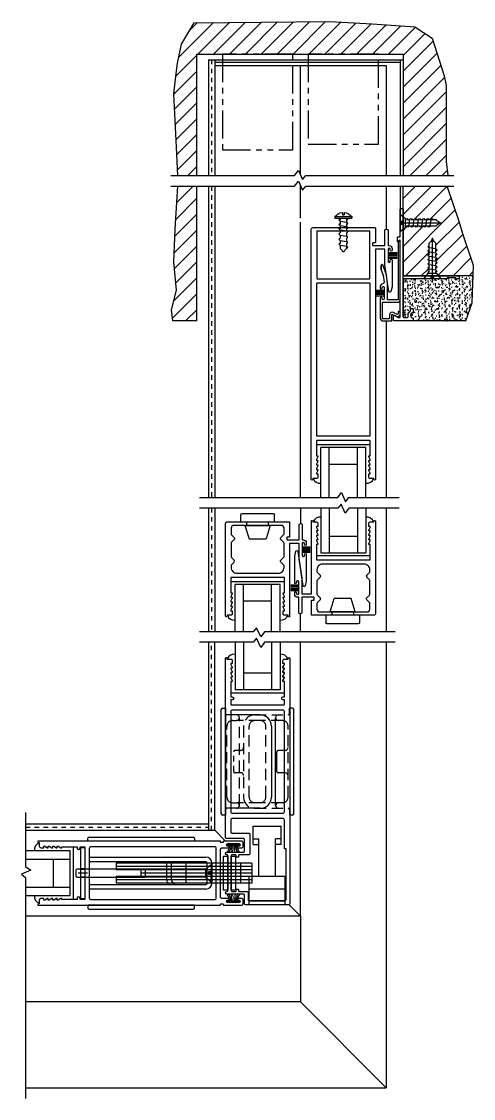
# Model space of a CAD drawing. Extents: x -28 to 139, y -71 to 26.
# Drawn here: x 6.33 to 16.39, y -2.7 to 21.23 of the extents above; entities that cross this region are included whole.
import ezdxf

# ---------------------------------------------------------------- set-up
doc = ezdxf.new("R2010")
doc.units = 0
doc.header["$MEASUREMENT"] = 0
doc.linetypes.add('HIDDEN', pattern=[0.375, 0.25, -0.125])
doc.linetypes.add('PHANTOM2', pattern=[1.25, 0.625, -0.125, 0.125, -0.125, 0.125, -0.125])
doc.layers.get('0').update_dxf_attribs({"linetype": 'CONTINUOUS'})
for name, color, linetype in [('ALUM-RED', 1, 'CONTINUOUS'), ('FLUSH_PULLS', 5, 'CONTINUOUS'), ('FRAME', 1, 'CONTINUOUS'), ('GLASS-VINYL', 7, 'CONTINUOUS'), ('MISC', 7, 'CONTINUOUS'), ('OBJ', 1, 'CONTINUOUS'), ('SASH', 5, 'CONTINUOUS'), ('SEAL', 7, 'CONTINUOUS'), ('SILL-PAN', 7, 'CONTINUOUS'), ('VENT', 5, 'CONTINUOUS')]:
    doc.layers.add(name, color=color, linetype=linetype)
doc.styles.get("Standard").update_dxf_attribs({"font": 'simplex.shx'})

# ---------------------------------------------------------------- blocks, each defined once
blk = doc.blocks.new('A$C72B7364F')
at = {"linetype": 'Continuous'}
for p, q in [((0.0224, 0.0935), (0.0313, 0.0935)), ((0.0224, 0.0935), (0.0224, 0)), ((0.0313, 0.0935), (0.0313, 0)), ((0.0313, 0.0644), (0.0425, 0.0644)), ((0.0485, 0.0654), (0.0539, 0.028)), ((0.0487, 0.0644), (0.0661, 0.0644)), ((0.0721, 0.0654), (0.0775, 0.028)), ((0.0723, 0.0644), (0.0896, 0.0644)), ((0.0956, 0.0654), (0.1011, 0.028)), ((0.0958, 0.0644), (0.1132, 0.0644)), ((0.1253, 0.0654), (0.1307, 0.028)), ((0.1255, 0.0644), (0.1429, 0.0644)), ((0.155, 0.0654), (0.1604, 0.028)), ((0.1552, 0.0644), (0.1725, 0.0644)), ((0.1817, 0.0654), (0.1871, 0.028)), ((0.1819, 0.0644), (0.1992, 0.0644)), ((0, 0.0517), (0.0125, 0.0517)), ((0, 0.0418), (0.0125, 0.0418)), ((0.0125, 0.0517), (0.0125, 0.0418)), ((0.0364, 0.0291), (0.0539, 0.0291)), ((0.06, 0.0291), (0.0774, 0.0291)), ((0.0835, 0.0291), (0.101, 0.0291)), ((0.1132, 0.0291), (0.1306, 0.0291)), ((0.1429, 0.0291), (0.1603, 0.0291)), ((0.1696, 0.0291), (0.187, 0.0291)), ((0.1931, 0.0291), (0.1992, 0.0291)), ((0.2188, 0.0451), (0.2188, 0.0484)), ((0.0224, 0), (0.0313, 0))]:
    blk.add_line(p, q, dxfattribs=at)
for centre, radius, start, end in [((0.0599, 0.0467), 0.0599, 128.71799, 175.22604), ((0.0425, 0.0644), 0.00611, 0, 180), ((0.0661, 0.0644), 0.00611, 0, 180), ((0.0896, 0.0644), 0.00611, 0, 180), ((0.1193, 0.0644), 0.00611, 0, 180), ((0.149, 0.0644), 0.00611, 0, 180), ((0.1757, 0.0644), 0.00611, 0, 180), ((0.2302, 0.0864), 0.038, 215.43621, 249.29492), ((0.0599, 0.0467), 0.0599, 184.77396, 231.28201), ((0.0364, 0.0291), 0.00611, 212.4827, 0), ((0.06, 0.0291), 0.00611, 180, 0), ((0.06, 0.0291), 0.00611, 180, 0), ((0.0835, 0.0291), 0.00611, 180, 0), ((0.1071, 0.0291), 0.00611, 180, 0), ((0.1071, 0.0291), 0.00611, 180, 0), ((0.1367, 0.0291), 0.00611, 180, 0), ((0.1367, 0.0291), 0.00611, 180, 0), ((0.1664, 0.0291), 0.00611, 180, 0), ((0.1664, 0.0291), 0.00611, 180, 0), ((0.1931, 0.0291), 0.00611, 180, 0), ((0.2302, 0.0071), 0.038, 110.70508, 144.56379), ((0.2163, 0.0484), 0.00249, 0, 78.23486), ((0.2163, 0.0451), 0.00249, 281.76514, 0)]:
    blk.add_arc(centre, radius, start, end, dxfattribs=at)
blk = doc.blocks.new('A$C1D443341')
for p, q in [((0, 0.719), (0, 0.031)), ((0.188, 0.75), (0.031, 0.75)), ((0.188, 0.75), (0.188, 0)), ((0.264, 0.615), (0.188, 0.615)), ((0.264, 0.656), (0.562, 0.563)), ((0.264, 0.656), (0.264, 0.094)), ((0.562, 0.563), (0.562, 0.187)), ((0.188, 0), (0.031, 0)), ((0.264, 0.135), (0.188, 0.135)), ((0.264, 0.094), (0.562, 0.187))]:
    blk.add_line(p, q)
for centre, start, end in [((0.031, 0.719), 90, 180), ((0.031, 0.031), 180, 270)]:
    blk.add_arc(centre, 0.031, start, end)
blk = doc.blocks.new('3006 STD POST-INTERLOCKER')
for points in [[(-2.074, -0.666), (-2.074, -0.58, -0.414214), (-2.043, -0.55), (-1.974, -0.55), (-1.974, -0.58), (-1.954, -0.58), (-1.894, -0.55), (-1.874, -0.55), (-1.874, -0.58), (-1.854, -0.58), (-1.794, -0.55), (-1.774, -0.55), (-1.774, -0.58), (-1.754, -0.58), (-1.694, -0.55), (-1.674, -0.55), (-1.674, -0.58), (-1.654, -0.58), (-1.594, -0.55), (-1.574, -0.55), (-1.574, -0.58), (-1.231, -0.58), (-1.231, 0.61), (-1.574, 0.61), (-1.574, 0.581), (-1.594, 0.581), (-1.654, 0.61), (-1.674, 0.61), (-1.674, 0.581), (-1.694, 0.581), (-1.754, 0.61), (-1.774, 0.61), (-1.774, 0.581), (-1.794, 0.581), (-1.854, 0.61), (-1.874, 0.61), (-1.874, 0.581), (-1.894, 0.581), (-1.954, 0.61), (-1.974, 0.61), (-1.974, 0.581), (-2.043, 0.581, -0.414214), (-2.074, 0.611), (-2.074, 0.696), (-2.094, 0.696, -0.999996), (-2.094, 0.728), (-0.031, 0.728, -0.414214), (0, 0.697), (0, -0.697), (-0.338, -0.697), (-0.338, -0.635), (-0.4, -0.635), (-0.4, -0.908), (-0.066, -0.908, -1), (-0.066, -0.979), (-0.4, -0.979), (-0.4, -1.006, -0.414214), (-0.462, -1.068), (-0.504, -1.068, -1), (-0.504, -1.028), (-0.484, -1.028, 0.999996), (-0.484, -0.979), (-0.744, -0.979, 1.000003), (-0.744, -1.028), (-0.724, -1.028, -0.999994), (-0.724, -1.068), (-1.312, -1.068), (-1.422, -1.039, -0.811415), (-1.42, -1), (-0.828, -0.908), (-0.478, -0.908), (-0.478, -0.697), (-2.094, -0.697, -0.999996), (-2.094, -0.666), (-2.074, -0.666)], [(-0.891, 0.535), (-0.96, 0.604), (-1.012, 0.604, 0.414214), (-1.137, 0.479), (-1.137, -0.447, 0.414214), (-1.012, -0.572), (-0.973, -0.572, 0.198912), (-0.951, -0.563), (-0.891, -0.504, -0.414214), (-0.847, -0.504), (-0.787, -0.563, 0.198912), (-0.765, -0.572), (-0.473, -0.572, 0.198912), (-0.451, -0.563), (-0.391, -0.504, -0.414214), (-0.347, -0.504), (-0.287, -0.563, 0.198912), (-0.265, -0.572), (-0.138, -0.572, 0.414214), (-0.076, -0.51), (-0.076, 0.542, 0.414214), (-0.138, 0.604), (-0.265, 0.604, 0.198912), (-0.287, 0.594), (-0.347, 0.535, -0.414214), (-0.391, 0.535), (-0.451, 0.594, 0.198912), (-0.473, 0.604), (-0.765, 0.604, 0.198912), (-0.787, 0.594), (-0.847, 0.535)]]:
    blk.add_lwpolyline(points, format="xyb")
blk.add_arc((-0.869, 0.557), 0.031, 225.0005, 315.0002)
blk = doc.blocks.new('A$C02B45EA9')
for p, q in [((0, 0.909), (0.097, 0.793)), ((0.161, 0.909), (0, 0.909)), ((0.288, 0.793), (0.097, 0.793)), ((0.161, 0.909), (0.161, 0.857)), ((0.224, 0.857), (0.161, 0.857)), ((0.192, 0.929), (0.192, 0)), ((0.224, 0.909), (0.224, 0.857)), ((0.385, 0.909), (0.224, 0.909)), ((0.385, 0.909), (0.288, 0.793))]:
    blk.add_line(p, q)
at = {"linetype": 'Continuous'}
for p, q in [((0.142, 0.793), (0.118, 0.79)), ((0.122, 0.793), (0.122, 0.79)), ((0.122, 0.766), (0.122, 0.696)), ((0.263, 0.793), (0.263, 0.741)), ((0.267, 0.717), (0.118, 0.695)), ((0.267, 0.623), (0.118, 0.601)), ((0.267, 0.528), (0.118, 0.507)), ((0.122, 0.671), (0.122, 0.601)), ((0.122, 0.577), (0.122, 0.507)), ((0.122, 0.483), (0.122, 0.413)), ((0.263, 0.716), (0.263, 0.647)), ((0.263, 0.622), (0.263, 0.553)), ((0.263, 0.528), (0.263, 0.458)), ((0.267, 0.434), (0.118, 0.412)), ((0.267, 0.34), (0.118, 0.318)), ((0.267, 0.246), (0.118, 0.224)), ((0.122, 0.388), (0.122, 0.319)), ((0.122, 0.307), (0.122, 0.237)), ((0.263, 0.433), (0.263, 0.364)), ((0.263, 0.339), (0.263, 0.237)), ((0.263, 0.245), (0.263, 0.112)), ((0.122, 0.213), (0.122, 0.112)), ((0.186, 0.034), (0.199, 0.034))]:
    blk.add_line(p, q, dxfattribs=at)
for centre, radius, start, end in [((0.122, 0.766), 0.0244, 90, 270), ((0.122, 0.766), 0.0244, 90, 270), ((0.263, 0.741), 0.0244, 270, 90), ((0.122, 0.671), 0.0244, 90, 270), ((0.122, 0.671), 0.0244, 90, 270), ((0.122, 0.577), 0.0244, 90, 270), ((0.122, 0.483), 0.0244, 90, 270), ((0.122, 0.483), 0.0244, 90, 270), ((0.263, 0.647), 0.0244, 270, 90), ((0.263, 0.553), 0.0244, 270, 90), ((0.263, 0.458), 0.0244, 270, 90), ((0.122, 0.388), 0.0244, 90, 270), ((0.122, 0.294), 0.0244, 90, 270), ((0.263, 0.364), 0.0244, 270, 90), ((0.263, 0.27), 0.0244, 270, 90), ((0.122, 0.2), 0.0244, 90, 270), ((0.034, -0.012), 0.152, 20.7051, 54.5638), ((0.186, 0.044), 0.00998, 191.7651, 270), ((0.199, 0.044), 0.00998, 270, 348.2349), ((0.351, -0.012), 0.152, 125.4362, 159.2949)]:
    blk.add_arc(centre, radius, start, end, dxfattribs=at)
blk = doc.blocks.new('A$C65D31368')
at = {"layer": 'MISC', "extrusion": (0, 0, -1), "xscale": 0.25, "yscale": 0.25, "zscale": -0.25}
blk.add_blockref('A$C02B45EA9', (-0.0962, 0), dxfattribs=at)
blk = doc.blocks.new('3756 2 pc Post Interlocker')
at = {"color": 7}
for p, q in [((-0.678, 0.418), (-0.678, 0.598)), ((-0.647, 0.418), (-0.647, 0.598)), ((-0.616, 0.418), (-0.616, 0.598)), ((-0.585, 0.418), (-0.585, 0.598)), ((-0.554, 0.418), (-0.554, 0.598))]:
    blk.add_line(p, q, dxfattribs=at)
blk.add_lwpolyline([(-1.133, 0.487), (-1.01, 0.442), (-0.862, 0.425, 0.41874), (-0.827, 0.452, -0.384071), (-0.766, 0.508), (-0.726, 0.508, -0.999994), (-0.726, 0.468), (-0.741, 0.468, 1.000003), (-0.741, 0.418), (-0.491, 0.418, 0.999996), (-0.491, 0.468), (-0.506, 0.468, -1), (-0.506, 0.508), (-0.062, 0.508, -0.414214), (0, 0.446), (0, 0.318), (0, 0.262, -0.414214), (-0.01, 0.252), (-0.138, 0.252, 0.577352), (-0.146, 0.237), (-0.103, 0.161, -0.339456), (-0.112, 0.089), (-0.139, 0.062), (-0.2, 0.062, -0.414214), (-0.21, 0.072), (-0.21, 0.102, -0.414214), (-0.2, 0.112), (-0.164, 0.112, 0.198912), (-0.157, 0.115), (-0.147, 0.124, 0.339456), (-0.146, 0.136), (-0.19, 0.212, -0.577352), (-0.138, 0.302), (-0.06, 0.302, 0.414214), (-0.05, 0.312), (-0.05, 0.448, 0.414214), (-0.06, 0.458), (-0.406, 0.458, 0.414214), (-0.416, 0.448), (-0.416, 0.122, -0.414214), (-0.476, 0.062), (-1.784, 0.062, -0.668179), (-1.791, 0.079), (-1.761, 0.109, -0.198912), (-1.754, 0.112), (-0.476, 0.112, 0.414214), (-0.466, 0.122), (-0.466, 0.338, 0.414214), (-0.476, 0.348), (-0.828, 0.348), (-1.028, 0.372), (-1.247, 0.452, -0.701346), (-1.234, 0.487), (-1.133, 0.487), (-1.234, 0.487)], format="xyb")
blk.add_lwpolyline([(-0.08, -0.01), (-0.08, -0.099, -0.414214), (-0.09, -0.109), (-0.126, -0.109, 0.258619), (-0.225, -0.164), (-0.267, -0.164, 0.414214), (-0.277, -0.174), (-0.277, -0.216, 0.414214), (-0.267, -0.226), (-0.188, -0.226, -1), (-0.064, -0.226), (-0.01, -0.226, 0.414214), (0, -0.216), (0, 0.202, 0.414214), (-0.01, 0.212), (-0.116, 0.212, 0.57735), (-0.129, 0.189), (-0.08, 0.105), (-0.08, 0.072, -0.414214), (-0.09, 0.062), (-1.784, 0.062, -0.668179), (-1.791, 0.079), (-1.763, 0.107, 0.668179), (-1.77, 0.124), (-1.86, 0.124, 0.414214), (-1.87, 0.114), (-1.87, 0.072, -0.414214), (-1.88, 0.062), (-2.167, 0.062), (-2.182, 0.047), (-2.197, 0.062), (-2.485, 0.062, 0.414214), (-2.495, 0.052), (-2.495, 0.01, 0.414214), (-2.485, 0), (-1.01, 0, -0.414214), (-1, -0.01), (-1, -1.237, 0.414214), (-0.987, -1.25), (-0.951, -1.25, 0.414214), (-0.938, -1.237), (-0.938, -1.17), (-0.96, -1.17), (-0.96, -0.982), (-0.938, -0.982), (-0.938, -0.01, -0.414214), (-0.928, 0), (-0.09, 0, -0.414214)], format="xyb", close=True)
at = {"color": 7, "extrusion": (0, 0, -1), "xscale": 4, "yscale": 4, "zscale": -4}
blk.add_blockref('A$C65D31368', (1.99, -0.847), dxfattribs=at)
at = {"color": 7, "extrusion": (0, 0, -1), "xscale": 4, "yscale": 4, "zscale": -4, "rotation": 90}
blk.add_blockref('A$C65D31368', (1.847, -0.846), dxfattribs=at)
blk = doc.blocks.new('A$C38BD2A69')
at = {"layer": 'FLUSH_PULLS'}
for p, q in [((0, 0.03), (0, 2.345)), ((0.03, 2.375), (0.09, 2.375)), ((0.09, 2.375), (0.09, 0)), ((0.865, 2.225), (0.12, 2.225)), ((1.115, 1.975), (1.115, 0.4)), ((0.09, 0), (0.03, 0)), ((0.865, 0.15), (0.12, 0.15))]:
    blk.add_line(p, q, dxfattribs=at)
at = {"layer": 'FLUSH_PULLS', "linetype": 'HIDDEN'}
for p, q in [((0.403, 0.213), (0.403, 2.163)), ((0.125, 0.4), (0.125, 1.975)), ((0.25, 2.1), (0.34, 2.1)), ((0.865, 2.1), (0.34, 2.1)), ((0.99, 0.4), (0.99, 1.975)), ((0.25, 0.275), (0.34, 0.275)), ((0.865, 0.275), (0.34, 0.275))]:
    blk.add_line(p, q, dxfattribs=at)
at = {"layer": 'FLUSH_PULLS'}
for centre, radius, start, end in [((0.03, 2.345), 0.03, 90, 180), ((0.12, 2.255), 0.03, 180, 270), ((0.34, 2.163), 0.0625, 0, 90), ((0.34, 2.163), 0.0625, 270, 0), ((0.865, 1.975), 0.25, 0, 90), ((0.34, 0.213), 0.0625, 0, 90), ((0.865, 0.4), 0.25, 270, 0), ((0.03, 0.03), 0.03, 180, 270), ((0.12, 0.12), 0.03, 90, 180), ((0.34, 0.213), 0.0625, 270, 360)]:
    blk.add_arc(centre, radius, start, end, dxfattribs=at)
at = {"layer": 'FLUSH_PULLS', "linetype": 'HIDDEN'}
for centre, start, end in [((0.25, 1.975), 90, 180), ((0.865, 1.975), 0, 90), ((0.25, 0.4), 180, 270), ((0.865, 0.4), 270, 0)]:
    blk.add_arc(centre, 0.125, start, end, dxfattribs=at)
blk = doc.blocks.new('A$C1E0F2519')
at = {"layer": 'FLUSH_PULLS', "linetype": 'HIDDEN'}
for p, q in [((0.47, 2.225), (1.215, 2.225)), ((0.22, 1.975), (0.22, 0.4)), ((0.345, 0.4), (0.345, 1.975)), ((1.085, 2.1), (0.47, 2.1)), ((0.995, 2.1), (0.995, 2.1)), ((1.21, 0.4), (1.21, 1.975)), ((1.085, 0.275), (0.47, 0.275)), ((0.995, 0.275), (0.995, 0.275)), ((0.47, 0.15), (1.215, 0.15))]:
    blk.add_line(p, q, dxfattribs=at)
at = {"layer": 'FLUSH_PULLS'}
for p, q in [((0.932, 0.213), (0.932, 2.163)), ((1.245, 2.255), (1.245, 2.375)), ((1.305, 2.375), (1.245, 2.375)), ((1.335, 0.03), (1.335, 2.345)), ((1.245, 0.12), (1.245, 0)), ((1.305, 0), (1.245, 0))]:
    blk.add_line(p, q, dxfattribs=at)
at = {"layer": 'FLUSH_PULLS', "linetype": 'HIDDEN', "ltscale": 0.5}
for p, q in [((0.16, 1.438), (0.03, 1.438)), ((0, 0.968), (0, 1.408)), ((0.16, 0.938), (0.03, 0.938))]:
    blk.add_line(p, q, dxfattribs=at)
at = {"layer": 'FLUSH_PULLS', "ltscale": 0.5}
for p, q in [((1.15, 1.438), (0.99, 1.438)), ((0.96, 0.968), (0.96, 1.408)), ((1.15, 0.938), (0.99, 0.938))]:
    blk.add_line(p, q, dxfattribs=at)
at = {"layer": 'FLUSH_PULLS', "linetype": 'HIDDEN'}
for centre, radius, start, end in [((0.47, 1.975), 0.25, 90, 180), ((0.47, 1.975), 0.125, 90, 180), ((1.085, 1.975), 0.125, 0, 90), ((0.47, 0.4), 0.25, 180, 270), ((0.47, 0.4), 0.125, 180, 270), ((1.085, 0.4), 0.125, 270, 0)]:
    blk.add_arc(centre, radius, start, end, dxfattribs=at)
at = {"layer": 'FLUSH_PULLS'}
for centre, radius, start, end in [((0.995, 2.163), 0.0625, 90, 180), ((0.995, 2.163), 0.0625, 180, 270), ((1.215, 2.255), 0.03, 270, 0), ((1.305, 2.345), 0.03, 0, 90), ((0.995, 0.213), 0.0625, 90, 180), ((0.995, 0.213), 0.0625, 180, 270), ((1.215, 0.12), 0.03, 0, 90), ((1.215, 0.12), 0.03, 0, 90), ((1.305, 0.03), 0.03, 270, 0)]:
    blk.add_arc(centre, radius, start, end, dxfattribs=at)
at = {"layer": 'FLUSH_PULLS', "linetype": 'HIDDEN', "ltscale": 0.5}
for centre, radius, start, end in [((0.03, 1.408), 0.03, 90, 180), ((0.16, 1.498), 0.06, 270, 0), ((0.03, 0.968), 0.03, 180, 270), ((0.16, 0.878), 0.06, 0, 90)]:
    blk.add_arc(centre, radius, start, end, dxfattribs=at)
at = {"layer": 'FLUSH_PULLS', "ltscale": 0.5}
for centre, radius, start, end in [((0.99, 1.408), 0.03, 90, 180), ((1.15, 1.498), 0.06, 270, 0), ((0.99, 0.968), 0.03, 180, 270), ((1.15, 0.878), 0.06, 0, 90)]:
    blk.add_arc(centre, radius, start, end, dxfattribs=at)
blk = doc.blocks.new('A$C2C4402B8')
at = {"color": 7, "linetype": 'Continuous'}
for p, q in [((0, 0.8), (0.64, 0.8)), ((0, 0), (0, 0.8)), ((0.094, 0), (0.094, 0.8)), ((0.349, 0), (0.349, 0.8)), ((0.64, 0.8), (0.64, 0)), ((0.64, 0.588), (1.471, 0.588)), ((1.341, 0.713), (1.75, 0.713)), ((1.341, 0.713), (1.341, 0.588)), ((1.471, 0.713), (1.471, 0.588)), ((1.75, 0.713), (1.75, 0.088)), ((0, 0), (0.64, 0)), ((0.64, 0.213), (1.471, 0.213)), ((1.341, 0.088), (1.341, 0.213)), ((1.341, 0.088), (1.75, 0.088)), ((1.471, 0.088), (1.471, 0.213))]:
    blk.add_line(p, q, dxfattribs=at)
blk = doc.blocks.new('3771 CORNER LEAD STILE')
for points in [[(0.932, -0.038), (0.932, 0.69, -0.414214), (0.992, 0.75), (1.48, 0.75, -0.414214), (1.54, 0.69), (1.54, -0.04, 0.414214), (1.6, -0.1), (9.515, -0.1), (9.555, -0.1, 0.999996), (9.555, -0.036), (9.515, -0.036), (9.515, 0.138, 0.414214), (9.453, 0.2), (9.315, 0.2), (9.315, 0.14), (9.275, 0.14), (9.155, 0.2), (9.115, 0.2), (9.115, 0.14), (9.075, 0.14), (8.955, 0.2), (8.915, 0.2), (8.915, 0.14), (8.875, 0.14), (8.755, 0.2), (8.715, 0.2), (8.715, 0.14), (8.675, 0.14), (8.555, 0.2), (8.515, 0.2), (8.515, 0.14), (7.829, 0.14), (7.829, 0.204, 0.999996), (7.705, 0.204), (7.705, 0.14), (7.505, 0.14, -0.414214), (7.485, 0.16), (7.485, 2.5, -0.414214), (7.505, 2.52), (7.705, 2.52), (7.705, 2.456, 1.000005), (7.829, 2.456), (7.829, 2.52), (8.515, 2.52), (8.515, 2.46), (8.555, 2.46), (8.675, 2.52), (8.715, 2.52), (8.715, 2.46), (8.755, 2.46), (8.875, 2.52), (8.915, 2.52), (8.915, 2.46), (8.955, 2.46), (9.075, 2.52), (9.115, 2.52), (9.115, 2.46), (9.155, 2.46), (9.275, 2.52), (9.315, 2.52), (9.315, 2.46), (9.453, 2.46, 0.414214), (9.515, 2.522), (9.515, 2.696), (9.555, 2.696, 1), (9.555, 2.76), (-1.353, 2.76, 0.414214), (-1.413, 2.7), (-1.413, 0.81, 0.414214), (-1.353, 0.75), (-0.992, 0.75, -0.414214), (-0.932, 0.69), (-0.932, -0.038, 1), (-0.808, -0.038), (-0.808, -0.02, -0.414214), (-0.788, 0), (0.788, 0, -0.414214), (0.808, -0.02), (0.808, -0.038, 1)], [(0.788, 0.48), (0.728, 0.48, 0.414214), (0.708, 0.46), (0.708, 0.4, 0.414214), (0.728, 0.38), (0.788, 0.38, -0.414214), (0.808, 0.36), (0.808, 0.18, -0.414214), (0.788, 0.16), (-0.788, 0.16, -0.414214), (-0.808, 0.18), (-0.808, 0.36, -0.414214), (-0.788, 0.38), (-0.728, 0.38, 0.414214), (-0.708, 0.4), (-0.708, 0.46, 0.414214), (-0.728, 0.48), (-0.788, 0.48, -0.414214), (-0.808, 0.5), (-0.808, 0.85, 0.414214), (-0.868, 0.91), (-1.173, 0.91, -0.414214), (-1.233, 0.97), (-1.233, 2.53, -0.381225), (-1.173, 2.6), (1.067, 2.6, -0.414214), (1.087, 2.58), (1.087, 2.54, 0.414214), (1.107, 2.52), (2.367, 2.52, -0.414214), (2.427, 2.46), (2.427, 0.2, -0.414214), (2.367, 0.14), (1.84, 0.14, -0.414214), (1.78, 0.2), (1.78, 0.93, 0.414214), (1.72, 0.99), (0.868, 0.99, 0.414214), (0.808, 0.93), (0.808, 0.5, -0.414214)], [(2.727, 0.14, -0.414214), (2.667, 0.2), (2.667, 2.46, -0.414214), (2.727, 2.52), (7.185, 2.52, -0.414214), (7.245, 2.46), (7.245, 0.2, -0.414214), (7.185, 0.14)]]:
    blk.add_lwpolyline(points, format="xyb", close=True)
blk = doc.blocks.new('3705_3.5in_Pocket_Sightline_Interlocker')
for points in [[(-4.721, -0.713), (-4.403, -0.713, 0.414214), (-4.393, -0.703), (-4.393, -0.661, -0.414214), (-4.383, -0.651), (-4.341, -0.651, -0.414214), (-4.331, -0.661), (-4.331, -0.914, -0.414214), (-4.341, -0.924), (-4.665, -0.924, 1), (-4.665, -0.994), (-4.331, -0.994), (-4.331, -1.022, 0.414214), (-4.269, -1.084), (-4.227, -1.084, 1), (-4.227, -1.044), (-4.247, -1.044, -0.999996), (-4.247, -0.994), (-3.987, -0.994, -1.000003), (-3.987, -1.044), (-4.007, -1.044, 0.999994), (-4.007, -1.084), (-3.419, -1.084), (-3.309, -1.054, 0.811415), (-3.311, -1.015), (-3.903, -0.924), (-4.243, -0.924, -0.414214), (-4.253, -0.914), (-4.253, -0.723, -0.414214), (-4.243, -0.713), (0.865, -0.713, 1), (0.865, -0.681), (0.843, -0.681), (0.843, -0.596, 0.414214), (0.812, -0.565), (0.743, -0.565), (0.743, -0.595), (0.723, -0.595), (0.663, -0.565), (0.643, -0.565), (0.643, -0.595), (0.623, -0.595), (0.563, -0.565), (0.543, -0.565), (0.543, -0.595), (0.523, -0.595), (0.463, -0.565), (0.443, -0.565), (0.443, -0.595), (0.423, -0.595), (0.363, -0.565), (0.343, -0.565), (0.343, -0.595), (0.01, -0.595, -0.414214), (0, -0.585), (0, 0.585, -0.414214), (0.01, 0.595), (0.343, 0.595), (0.343, 0.565), (0.363, 0.565), (0.423, 0.595), (0.443, 0.595), (0.443, 0.565), (0.463, 0.565), (0.523, 0.595), (0.543, 0.595), (0.543, 0.565), (0.563, 0.565), (0.623, 0.595), (0.643, 0.595), (0.643, 0.565), (0.663, 0.565), (0.723, 0.595), (0.743, 0.595), (0.743, 0.565), (0.812, 0.565, 0.414214), (0.843, 0.596), (0.843, 0.681), (0.865, 0.681, 1), (0.865, 0.713), (-4.7, 0.713, 0.414214), (-4.731, 0.682), (-4.731, -0.703, 0.414214)], [(-3.606, -0.588), (-4.645, -0.588, -0.414214), (-4.655, -0.578), (-4.655, 0.578, -0.414214), (-4.645, 0.588), (-3.606, 0.588, -0.414214), (-3.596, 0.578), (-3.596, -0.578, -0.414214)], [(-0.104, 0.588), (-3.492, 0.588, 0.414214), (-3.502, 0.578), (-3.502, -0.578, 0.414214), (-3.492, -0.588), (-0.104, -0.588, 0.414214), (-0.094, -0.578), (-0.094, 0.578, 0.414214)]]:
    blk.add_lwpolyline(points, format="xyb", close=True)
blk = doc.blocks.new('*U136')
for centre, radius, start, end in [((-0.303, 1.135), 1.112, 287.4409, 295.9325), ((-0.19, 1.188), 1.16, 280.9256, 288.7507), ((-0.031, 1.124), 1.102, 273.1709, 281.1969), ((-0.031, -1.124), 1.102, 78.8031, 86.8291), ((-0.19, -1.188), 1.16, 71.2493, 79.0744), ((-0.303, -1.135), 1.112, 64.0675, 72.5591)]:
    blk.add_arc(centre, radius, start, end)
at = {"layer": 'SEAL'}
blk.add_lwpolyline([(0, -0.135), (0, 0.135), (0.03, 0.135), (0.03, -0.135)], close=True, dxfattribs=at)
at = {"layer": 'SEAL', "const_width": 0.015}
blk.add_lwpolyline([(0.03, 0, 0.219791), (0.196, 0.034)], format="xyb", dxfattribs=at)
at = {"flags": 9}
for tag, p in [('MANUFACTURER_PART_#', (0, -0.199)), ('FLEETWOOD_PART_#', (-0.001, -0.249))]:
    blk.add_attdef(tag, p, '', height=0.0312, dxfattribs=at)
blk = doc.blocks.new('Archetype_Latch_for_3707')
for p, q in [((-2.954, 0.713), (-2.954, 0.773)), ((-2.924, 0.803), (-0.609, 0.803)), ((-0.579, 0.773), (-0.579, 0.713)), ((-3.106, -0.568), (-3.106, 0.568)), ((-3.106, 0.568), (-3.016, 0.568)), ((-3.016, 0.568), (-3.016, -0.568)), ((-0.579, 0.713), (-2.954, 0.713)), ((-2.918, 0.25), (-2.918, 0.355)), ((-2.918, 0.355), (-0.328, 0.355)), ((-0.328, 0.25), (-2.918, 0.25)), ((-3.211, 0.075), (-3.193, 0.093)), ((-3.211, -0.075), (-3.211, 0.075)), ((-3.193, 0.093), (-1.68, 0.093)), ((0.7, 0.225), (-2.32, 0.225)), ((-2.32, 0.225), (-2.32, 0.075)), ((0.7, 0.15), (-2.32, 0.15)), ((0.7, 0.075), (-2.32, 0.075)), ((-1.768, -0.075), (-1.768, 0.075)), ((0.7, 0), (-1.768, 0)), ((-1.68, 0.093), (-1.68, -0.093)), ((-0.332, 0.089), (-1.68, 0.089)), ((-1.193, 0.235), (-1.088, 0.235)), ((-1.193, -0.145), (-1.193, 0.235)), ((-1.088, -0.145), (-1.088, 0.235)), ((-0.762, -0.225), (-0.762, 0.225)), ((-0.332, 0.089), (-0.211, 0.193)), ((-0.332, 0.089), (-0.332, -0.089)), ((-0.298, -0.22), (-0.298, 0.22)), ((-0.264, 0.03), (-0.264, -0.03)), ((-0.211, 0.03), (-0.264, 0.03)), ((-0.211, 0.193), (-0.211, 0.03)), ((-0.193, 0.22), (-0.193, -0.22)), ((0.45, -0.225), (0.45, 0.225)), ((0.7, 0.225), (0.7, -0.225)), ((-3.193, -0.093), (-3.211, -0.075)), ((-1.68, -0.093), (-3.193, -0.093)), ((0.7, -0.075), (-2.32, -0.075)), ((-2.32, -0.075), (-2.32, -0.225)), ((0.7, -0.15), (-2.32, -0.15)), ((0.7, -0.225), (-2.32, -0.225)), ((-0.332, -0.089), (-1.68, -0.089)), ((-0.332, -0.089), (-0.211, -0.192)), ((-0.211, -0.03), (-0.264, -0.03)), ((-0.211, -0.192), (-0.211, -0.03)), ((-2.918, -0.355), (-2.918, -0.25)), ((-2.918, -0.25), (-0.328, -0.25)), ((-0.328, -0.355), (-2.918, -0.355)), ((-0.328, -0.355), (-0.983, -0.355)), ((-3.016, -0.568), (-3.106, -0.568)), ((-0.579, -0.713), (-2.954, -0.713)), ((-2.954, -0.713), (-2.954, -0.773)), ((-0.579, -0.773), (-0.579, -0.713)), ((-2.924, -0.803), (-0.609, -0.803))]:
    blk.add_line(p, q)
at = {"ltscale": 0.5}
for p, q in [((-3.016, 0.095), (-3.106, 0.095)), ((-3.106, 0.095), (-3.091, 0.08)), ((-3.031, 0.08), (-3.091, 0.08)), ((-3.016, 0.095), (-3.031, 0.08)), ((-0.193, 0.205), (-0.286, 0.125)), ((-3.091, -0.08), (-3.106, -0.095)), ((-3.016, -0.095), (-3.106, -0.095)), ((-3.091, -0.08), (-3.031, -0.08)), ((-3.031, -0.08), (-3.016, -0.095)), ((-0.286, -0.125), (-0.193, -0.205))]:
    blk.add_line(p, q, dxfattribs=at)
at = {"ltscale": 0.3}
blk.add_line((-2.956, 0), (-3.166, 0), dxfattribs=at)
for centre, radius, start, end in [((-2.924, 0.773), 0.03, 90, 180), ((-0.609, 0.773), 0.03, 0, 90), ((-0.328, 0.22), 0.135, 0, 90), ((-0.328, 0.22), 0.03, 360, 90), ((-0.983, -0.145), 0.21, 180, 210), ((-0.983, -0.145), 0.105, 180, 270), ((-0.328, -0.22), 0.03, 270, 360), ((-0.328, -0.22), 0.135, 270, 0), ((-2.924, -0.773), 0.03, 180, 270), ((-0.609, -0.773), 0.03, 270, 360)]:
    blk.add_arc(centre, radius, start, end)
blk = doc.blocks.new('3707_Lock_Stile_Archetype_Female_Yoke_wLatch')
for points in [[(-4.031, 0.681), (-4.031, 0.596, 0.414214), (-4, 0.565), (-3.931, 0.565), (-3.931, 0.597), (-3.911, 0.597), (-3.851, 0.565), (-3.831, 0.565), (-3.831, 0.597), (-3.811, 0.597), (-3.751, 0.565), (-3.731, 0.565), (-3.731, 0.597), (-3.711, 0.597), (-3.651, 0.565), (-3.631, 0.565), (-3.631, 0.597), (-3.611, 0.597), (-3.551, 0.565), (-3.531, 0.565), (-3.531, 0.588), (-3.198, 0.588, -0.414214), (-3.188, 0.578), (-3.188, 0.556, 1), (-3.126, 0.556), (-3.126, 0.578, -0.414214), (-3.116, 0.588), (-3.026, 0.588, -0.414214), (-3.016, 0.578), (-3.016, -0.578, -0.414214), (-3.026, -0.588), (-3.116, -0.588, -0.414214), (-3.126, -0.578), (-3.126, -0.556, 1), (-3.188, -0.556), (-3.188, -0.578, -0.414214), (-3.198, -0.588), (-3.531, -0.588), (-3.531, -0.565), (-3.551, -0.565), (-3.611, -0.597), (-3.631, -0.597), (-3.631, -0.565), (-3.651, -0.565), (-3.711, -0.597), (-3.731, -0.597), (-3.731, -0.565), (-3.751, -0.565), (-3.811, -0.597), (-3.831, -0.597), (-3.831, -0.565), (-3.851, -0.565), (-3.911, -0.597), (-3.931, -0.597), (-3.931, -0.565), (-4, -0.565, 0.414214), (-4.031, -0.596), (-4.031, -0.681), (-4.051, -0.681, 1), (-4.051, -0.713), (-0.01, -0.713, 0.414214), (0, -0.703), (0, -0.692, -0.414214), (0.01, -0.682), (0.053, -0.682, -0.414214), (0.062, -0.692), (0.062, -0.703, 0.414214), (0.073, -0.713), (0.469, -0.713, 0.414214), (0.5, -0.682), (0.5, -0.592, 0.414214), (0.469, -0.561), (0.395, -0.561, 1.000009), (0.395, -0.601), (0.415, -0.601, -1), (0.415, -0.651), (0.155, -0.651, -1), (0.155, -0.601), (0.175, -0.601, 1.000009), (0.175, -0.561), (0.031, -0.561, -0.414214), (0, -0.53), (0, 0.53, -0.414214), (0.031, 0.561), (0.175, 0.561, 1.000009), (0.175, 0.601), (0.155, 0.601, -1), (0.155, 0.651), (0.415, 0.651, -1), (0.415, 0.601), (0.395, 0.601, 1.000009), (0.395, 0.561), (0.469, 0.561, 0.414214), (0.5, 0.592), (0.5, 0.682, 0.414214), (0.469, 0.713), (0.073, 0.713, 0.414214), (0.062, 0.703), (0.062, 0.692, -0.414214), (0.053, 0.682), (0.01, 0.682, -0.414214), (0, 0.692), (0, 0.703, 0.414214), (-0.01, 0.713), (-4.051, 0.713, 1), (-4.051, 0.681)], [(-2.922, 0.542), (-2.922, -0.542, 0.414214), (-2.876, -0.588), (-0.14, -0.588, 0.414214), (-0.094, -0.542), (-0.094, 0.542, 0.414214), (-0.14, 0.588), (-2.876, 0.588, 0.414214)]]:
    blk.add_lwpolyline(points, format="xyb", close=True)
blk.add_blockref('Archetype_Latch_for_3707', (0, 0))
at = {"layer": 'SEAL', "xscale": -1, "rotation": 90}
blk.add_blockref('*U136', (0.285, 0.651), dxfattribs=at)
at = {"layer": 'SEAL', "rotation": 90.00000000000001}
blk.add_blockref('*U136', (0.285, -0.651), dxfattribs=at)

msp = doc.modelspace()

# ---------------------------------------------------------------- hatches: boundary and pattern name
at = {"layer": 'MISC'}
h = msp.add_hatch(dxfattribs=at)
h.set_pattern_fill('ANSI31', color=256, scale=2, style=0)
h.paths.add_polyline_path([(10.17117, 21.20496), (9.89456, 20.72907), (9.80009, 20.30367), (9.76892, 20.07581), (9.71883, 19.62343), (9.78128, 18.43572), (9.80958, 17.80867), (10.23207, 17.80867), (10.23207, 20.50484), (14.82107, 20.50484), (14.82107, 17.80867), (15.81289, 17.80867), (15.78171, 18.12369), (15.78171, 19.81062), (15.73496, 20.02288), (15.46999, 20.86131), (15.08129, 21.11159), (14.13053, 21.1821), (13.17977, 21.23055)])
h = msp.add_hatch(dxfattribs=at)
h.set_pattern_fill('ANSI31', color=256, scale=2, style=0)
h.paths.add_polyline_path([(9.67207, 14.82501), (9.69722, 14.57783), (10.23207, 14.57783), (10.23207, 17.57166), (9.80797, 17.57166), (9.75001, 16.61893), (9.71883, 15.88577), (9.78118, 15.26179)])
h = msp.add_hatch(dxfattribs=at)
h.set_pattern_fill('ANSI31', color=256, scale=2, style=0)
edge = h.paths.add_edge_path()
edge.add_line((16.37762, 15.56741), (16.3866, 15.80777))
edge.add_line((16.3866, 15.80777), (16.15811, 16.4943))
edge.add_line((16.15811, 16.4943), (16.06914, 16.79069))
edge.add_line((16.06914, 16.79069), (15.80147, 17.57166))
edge.add_line((15.80147, 17.57166), (14.82107, 17.57166))
edge.add_line((14.82107, 17.57166), (14.82107, 16.90052))
edge.add_line((14.82107, 16.90052), (14.88453, 16.84727))
edge.add_arc((14.90252, 16.83073), 0.02444, 0, 137.422729, ccw=False)
edge.add_line((14.92697, 16.83073), (14.97212, 16.83073))
edge.add_line((14.97212, 16.83073), (14.97252, 16.8335))
edge.add_arc((14.9968, 16.83073), 0.02444, 0, 173.491853, ccw=False)
edge.add_line((15.02125, 16.83073), (15.0664, 16.83073))
edge.add_line((15.0664, 16.83073), (15.0668, 16.8335))
edge.add_arc((15.09108, 16.83073), 0.02444, 0, 173.491853, ccw=False)
edge.add_line((15.11553, 16.83073), (15.16067, 16.83073))
edge.add_line((15.16067, 16.83073), (15.16108, 16.8335))
edge.add_arc((15.18536, 16.83073), 0.02444, 0, 173.491853, ccw=False)
edge.add_line((15.2098, 16.83073), (15.25495, 16.83073))
edge.add_line((15.25495, 16.83073), (15.25536, 16.8335))
edge.add_arc((15.27964, 16.83073), 0.02444, 0, 173.491853, ccw=False)
edge.add_line((15.30408, 16.83073), (15.34923, 16.83073))
edge.add_line((15.34923, 16.83073), (15.34963, 16.8335))
edge.add_arc((15.37392, 16.83073), 0.02444, 0, 173.491853, ccw=False)
edge.add_line((15.39836, 16.83073), (15.44351, 16.83073))
edge.add_line((15.44351, 16.83073), (15.44391, 16.8335))
edge.add_arc((15.4682, 16.83073), 0.02444, 0, 173.491853, ccw=False)
edge.add_line((15.49264, 16.83073), (15.55604, 16.83073))
edge.add_arc((15.67987, 16.91885), 0.15198, 215.436208, 249.294922)
edge.add_arc((15.6241, 16.76692), 0.00998, 0, 78.234857, ccw=False)
edge.add_line((15.63408, 16.76692), (15.63408, 16.74634))
edge.add_arc((15.67987, 16.60143), 0.15198, 107.535643, 109.607357)
edge.add_arc((15.6241, 16.75336), 0.00998, 281.765143, 298.547291, ccw=False)
edge.add_arc((15.67987, 16.60143), 0.15198, 110.705078, 144.563792)
edge.add_line((15.55604, 16.68954), (15.42305, 16.68954))
edge.add_line((15.42305, 16.68954), (15.42265, 16.68677))
edge.add_arc((15.39836, 16.68954), 0.02444, 180, 353.491853, ccw=False)
edge.add_line((15.37392, 16.68954), (15.32877, 16.68954))
edge.add_line((15.32877, 16.68954), (15.32837, 16.68677))
edge.add_arc((15.30408, 16.68954), 0.02444, 180, 353.491853, ccw=False)
edge.add_line((15.27964, 16.68954), (15.23449, 16.68954))
edge.add_line((15.23449, 16.68954), (15.23409, 16.68677))
edge.add_arc((15.2098, 16.68954), 0.02444, 180, 353.491853, ccw=False)
edge.add_line((15.18536, 16.68954), (15.14021, 16.68954))
edge.add_line((15.14021, 16.68954), (15.13981, 16.68677))
edge.add_arc((15.11553, 16.68954), 0.02444, 180, 353.491853, ccw=False)
edge.add_line((15.09108, 16.68954), (15.04593, 16.68954))
edge.add_line((15.04593, 16.68954), (15.04553, 16.68677))
edge.add_arc((15.02125, 16.68954), 0.02444, 180, 353.491853, ccw=False)
edge.add_line((14.9968, 16.68954), (14.95165, 16.68954))
edge.add_line((14.95165, 16.68954), (14.95125, 16.68677))
edge.add_arc((14.92697, 16.68954), 0.02444, 180, 353.491853, ccw=False)
edge.add_line((14.90252, 16.68954), (14.87498, 16.68954))
edge.add_line((14.87498, 16.68954), (14.87498, 16.665))
edge.add_line((14.87498, 16.665), (14.82107, 16.61976))
edge.add_line((14.82107, 16.61976), (14.82107, 15.58773))
edge.add_arc((14.83107, 15.58773), 0.01, 180, 264.938782)
edge.add_line((14.83019, 15.57777), (14.83601, 15.57773))
edge.add_line((14.83601, 15.57773), (15.33402, 15.57773))
edge.add_line((15.33402, 15.57773), (15.38712, 15.64101))
edge.add_arc((15.40365, 15.65901), 0.02444, 90, 227.422729, ccw=False)
edge.add_line((15.40365, 15.68345), (15.40365, 15.7286))
edge.add_line((15.40365, 15.7286), (15.40088, 15.729))
edge.add_arc((15.40365, 15.75329), 0.02444, 90, 263.491853, ccw=False)
edge.add_line((15.40365, 15.77773), (15.40365, 15.82288))
edge.add_line((15.40365, 15.82288), (15.40088, 15.82328))
edge.add_arc((15.40365, 15.84757), 0.02444, 90, 263.491853, ccw=False)
edge.add_line((15.40365, 15.87201), (15.40365, 15.91716))
edge.add_line((15.40365, 15.91716), (15.40088, 15.91756))
edge.add_arc((15.40365, 15.94185), 0.02444, 90, 263.491853, ccw=False)
edge.add_line((15.40365, 15.96629), (15.40365, 16.01144))
edge.add_line((15.40365, 16.01144), (15.40088, 16.01184))
edge.add_arc((15.40365, 16.03613), 0.02444, 90, 263.491853, ccw=False)
edge.add_line((15.40365, 16.06057), (15.40365, 16.10572))
edge.add_line((15.40365, 16.10572), (15.40088, 16.10612))
edge.add_arc((15.40365, 16.13041), 0.02444, 90, 263.491853, ccw=False)
edge.add_line((15.40365, 16.15485), (15.40365, 16.2))
edge.add_line((15.40365, 16.2), (15.40088, 16.2004))
edge.add_arc((15.40365, 16.22468), 0.02444, 90, 263.491853, ccw=False)
edge.add_line((15.40365, 16.24913), (15.40365, 16.31253))
edge.add_arc((15.31554, 16.43636), 0.15198, 305.436208, 339.294922)
edge.add_arc((15.46747, 16.38059), 0.00998, 90, 168.234857, ccw=False)
edge.add_line((15.46747, 16.39056), (15.48804, 16.39056))
edge.add_arc((15.63296, 16.43636), 0.15198, 197.535643, 199.607357)
edge.add_arc((15.48103, 16.38059), 0.00998, 11.765143, 28.547291, ccw=False)
edge.add_arc((15.63296, 16.43636), 0.15198, 200.705078, 234.563792)
edge.add_line((15.54485, 16.31253), (15.54485, 16.17953))
edge.add_line((15.54485, 16.17953), (15.54762, 16.17913))
edge.add_arc((15.54485, 16.15485), 0.02444, -90, 83.491853, ccw=False)
edge.add_line((15.54485, 16.13041), (15.54485, 16.08526))
edge.add_line((15.54485, 16.08526), (15.54762, 16.08485))
edge.add_arc((15.54485, 16.06057), 0.02444, -90, 83.491853, ccw=False)
edge.add_line((15.54485, 16.03613), (15.54485, 15.99098))
edge.add_line((15.54485, 15.99098), (15.54762, 15.99057))
edge.add_arc((15.54485, 15.96629), 0.02444, -90, 83.491853, ccw=False)
edge.add_line((15.54485, 15.94185), (15.54485, 15.8967))
edge.add_line((15.54485, 15.8967), (15.54762, 15.8963))
edge.add_arc((15.54485, 15.87201), 0.02444, -90, 83.491853, ccw=False)
edge.add_line((15.54485, 15.84757), (15.54485, 15.80242))
edge.add_line((15.54485, 15.80242), (15.54762, 15.80202))
edge.add_arc((15.54485, 15.77773), 0.02444, -90, 83.491853, ccw=False)
edge.add_line((15.54485, 15.75329), (15.54485, 15.70814))
edge.add_line((15.54485, 15.70814), (15.54762, 15.70774))
edge.add_arc((15.54485, 15.68345), 0.02444, -90, 83.491853, ccw=False)
edge.add_line((15.54485, 15.65901), (15.54485, 15.63146))
edge.add_line((15.54485, 15.63146), (15.56939, 15.63146))
edge.add_line((15.56939, 15.63146), (15.61448, 15.57773))
edge.add_line((15.61448, 15.57773), (16.07095, 15.57773))
edge.add_line((16.07095, 15.57773), (16.07095, 15.56946))
edge.add_line((16.07095, 15.56946), (16.37762, 15.56741))
h = msp.add_hatch(dxfattribs=at)
h.set_pattern_fill('AR-SAND', color=256, scale=0.06, angle=90, style=0)
h.set_pattern_definition([(127.5, (0, 3.625), (-0.11560943, -0.0037796), [0, -0.0912, 0, -0.102, 0, -0.0975]), (97.5, (0, 3.625), (-0.1693288, 0.1061866), [0, -0.0492, 0, -0.0822, 0, -0.0315]), (57.5, (-5e-18, 3.5512), (-0.00033954, 0.1868485), [0, -0.03, 0, -0.108, 0, -0.141]), (47.5, (-5e-18, 3.5512), (-0.0526605, 0.1803676), [0, -0.015, 0, -0.0708, 0, -0.081])])
edge = h.paths.add_edge_path()
edge.add_line((15.04659, 14.57783), (16.21308, 14.57783))
edge.add_line((16.21308, 14.57783), (16.35571, 14.981))
edge.add_line((16.35571, 14.981), (16.37762, 15.56741))
edge.add_line((16.37762, 15.56741), (16.07095, 15.56946))
edge.add_line((16.07095, 15.56946), (16.07095, 15.51573))
edge.add_line((16.07095, 15.51573), (15.99096, 15.51573))
edge.add_line((15.99096, 15.51573), (15.99096, 15.53773))
edge.add_line((15.99096, 15.53773), (15.80297, 15.53773))
edge.add_line((15.80297, 15.53773), (15.80297, 15.51573))
edge.add_line((15.80297, 15.51573), (15.66664, 15.51573))
edge.add_line((15.66664, 15.51573), (15.66664, 15.51556))
edge.add_line((15.66664, 15.51556), (15.50554, 15.51556))
edge.add_line((15.50554, 15.51556), (15.50554, 15.51573))
edge.add_line((15.50554, 15.51573), (15.44296, 15.51573))
edge.add_line((15.44296, 15.51573), (15.44296, 15.51556))
edge.add_line((15.44296, 15.51556), (15.28186, 15.51556))
edge.add_line((15.28186, 15.51556), (15.28186, 15.51573))
edge.add_line((15.28186, 15.51573), (14.83107, 15.51573))
edge.add_arc((14.83107, 15.50573), 0.01, 90, 180)
edge.add_line((14.82107, 15.50573), (14.82107, 14.66782))
edge.add_arc((14.83107, 14.66782), 0.01, 180, 270)
edge.add_line((14.83107, 14.65782), (14.91959, 14.65782))
edge.add_arc((14.91959, 14.66782), 0.01, 270, 360)
edge.add_line((14.92959, 14.66782), (14.92959, 14.70383))
edge.add_arc((15.04659, 14.70383), 0.117, 121.99968, 180, ccw=False)
edge.add_line((14.98459, 14.80305), (14.98459, 14.85473))
edge.add_line((14.98459, 14.85473), (15.04659, 14.85473))
edge.add_line((15.04659, 14.85473), (15.04659, 14.76583))
edge.add_arc((15.04659, 14.70383), 0.062, 90, 270)
edge.add_line((15.04659, 14.64183), (15.04659, 14.57783))

# ---------------------------------------------------------------- linework, layer by layer
for p, q in [((12.53807, 17.82096), (12.53807, 20.25484)), ((12.53807, 16.86165), (12.53807, 17.58395)), ((12.53807, 10.65202), (12.53807, 16.77165)), ((12.53807, 10.41929), (12.53807, 10.0803)), ((12.53807, 7.6718), (12.53807, 8.06902)), ((12.53807, 1.35469), (12.53807, 7.43907)), ((12.53807, 1.35469), (6.4216, 1.35469)), ((12.53807, 1.35469), (12.53807, -0.55331)), ((12.53807, -0.55331), (6.4216, -0.55331))]:
    msp.add_line(p, q)
at = {"color": 7}
msp.add_lwpolyline([(6.4216, 3.65378), (6.4216, 2.4588), (6.53583, 2.37453), (6.33195, 2.28307), (6.4216, 2.2088), (6.4216, -2.69731)], dxfattribs=at)
for points in [[(10.82493, 1.93369), (10.82493, 2.68369), (10.91893, 2.68369), (10.91893, 1.93369)], [(10.99893, 1.93369), (10.99893, 2.68369), (11.09293, 2.68369), (11.09293, 1.93369)]]:
    msp.add_lwpolyline(points, close=True)
at = {"layer": 'ALUM-RED'}
msp.add_lwpolyline([(14.08526, 16.74165, 1)], format="xyb", close=True, dxfattribs=at)
at = {"layer": 'GLASS-VINYL'}
for p, q in [((12.89707, 11.83016), (14.08707, 11.83016)), ((12.99207, 10.65202), (12.99207, 11.76516)), ((13.99207, 11.76516), (12.99207, 11.76516)), ((13.17957, 10.65202), (13.17957, 11.76516)), ((13.80457, 10.65202), (13.80457, 11.76516)), ((13.99207, 10.65202), (13.99207, 11.76516)), ((13.80457, 11.39016), (13.17957, 11.39016)), ((12.99207, 10.41929), (12.99207, 9.42416)), ((13.17957, 10.41929), (13.17957, 9.42416)), ((13.80457, 10.41929), (13.80457, 9.42416)), ((13.99207, 10.41929), (13.99207, 9.42416)), ((13.17957, 9.79916), (13.80457, 9.79916)), ((14.08707, 9.35916), (12.89707, 9.35916)), ((12.99207, 9.42416), (13.99207, 9.42416)), ((10.98907, 8.79016), (12.17907, 8.79016)), ((11.08407, 7.6718), (11.08407, 8.72516)), ((12.08407, 8.72516), (11.08407, 8.72516)), ((11.27157, 7.6718), (11.27157, 8.72516)), ((11.89657, 7.6718), (11.89657, 8.72516)), ((12.08407, 7.6718), (12.08407, 8.72516)), ((11.89657, 8.35016), (11.27157, 8.35016))]:
    msp.add_line(p, q, dxfattribs=at)
at = {"layer": 'GLASS-VINYL', "color": 7}
for p, q in [((11.08407, 7.43907), (11.08407, 6.37882)), ((11.27157, 7.43907), (11.27157, 6.37882)), ((11.89657, 7.43907), (11.89657, 6.37882)), ((12.08407, 7.43907), (12.08407, 6.37882)), ((11.89657, 6.75382), (11.27157, 6.75382)), ((10.98907, 6.31382), (12.17907, 6.31382)), ((12.08407, 6.37882), (11.08407, 6.37882)), ((7.48061, 2.90369), (7.48061, 1.71369)), ((6.4216, 2.80869), (7.41561, 2.80869)), ((7.41561, 1.80869), (7.41561, 2.80869)), ((6.4216, 2.62119), (7.41561, 2.62119)), ((7.04061, 1.99619), (7.04061, 2.62119)), ((6.4216, 1.99619), (7.41561, 1.99619)), ((6.4216, 1.80869), (7.41561, 1.80869))]:
    msp.add_line(p, q, dxfattribs=at)
at = {"layer": 'GLASS-VINYL'}
for points in [[(14.64462, 7.6718), (11.73649, 7.6718), (11.65222, 7.55756), (11.56076, 7.76144), (11.48649, 7.6718), (10.29114, 7.6718)], [(14.64462, 7.43907), (11.73649, 7.43907), (11.65222, 7.32484), (11.56076, 7.52872), (11.48649, 7.43907), (10.29114, 7.43907)]]:
    msp.add_lwpolyline(points, dxfattribs=at)
for centre, start, end in [((12.96754, 11.12322), 197.354231, 279.24028), ((14.0166, 11.12322), 260.75972, 342.645769), ((12.96754, 10.06609), 80.75972, 162.645769), ((14.0166, 10.06609), 17.354231, 99.24028), ((11.05954, 8.08322), 197.354231, 279.24028), ((12.1086, 8.08322), 260.75972, 342.645769)]:
    msp.add_arc(centre, 0.15276, start, end, dxfattribs=at)
at = {"layer": 'GLASS-VINYL', "color": 7}
for centre, start, end in [((11.05954, 7.02076), 80.75972, 162.645769), ((12.1086, 7.02076), 17.354231, 99.24028), ((6.77367, 2.83322), 107.354231, 189.24028), ((6.77367, 1.78416), 170.75972, 252.645769)]:
    msp.add_arc(centre, 0.15276, start, end, dxfattribs=at)
at = {"layer": 'MISC'}
for p, q in [((10.23207, 17.80867), (10.23207, 20.50484)), ((10.23207, 20.50484), (14.82107, 20.50484)), ((14.82107, 20.50484), (14.82107, 17.80867)), ((10.63007, 20.25484), (14.44607, 20.25484)), ((9.65156, 17.80867), (12.40808, 17.80867)), ((12.40808, 17.80867), (12.49234, 17.9229)), ((12.49234, 17.9229), (12.5838, 17.71902)), ((12.5838, 17.71902), (12.65808, 17.80867)), ((12.65808, 17.80867), (15.94581, 17.80867)), ((9.65156, 17.57166), (12.40808, 17.57166)), ((10.23207, 14.57783), (10.23207, 17.57166)), ((12.40808, 17.57166), (12.49234, 17.68589)), ((12.49234, 17.68589), (12.5838, 17.48201)), ((12.5838, 17.48201), (12.65808, 17.57166)), ((12.65808, 17.57166), (15.94581, 17.57166)), ((14.82107, 14.66782), (14.82107, 17.57166)), ((16.378, 15.57766), (14.82107, 15.57783)), ((10.23207, 14.57783), (9.69722, 14.57783)), ((16.21308, 14.57783), (14.82107, 14.57783)), ((10.87108, 3.02169), (10.63007, 3.26269)), ((12.53807, 1.35469), (12.28553, 1.60724)), ((14.44607, -2.46131), (12.53807, -0.55331))]:
    msp.add_line(p, q, dxfattribs=at)
for points in [[(9.80958, 17.80867), (9.78128, 18.43572), (9.71883, 19.62343), (9.76892, 20.07581), (9.80009, 20.30367), (9.89456, 20.72907), (10.17117, 21.20496), (13.17977, 21.23055), (14.13053, 21.1821), (15.08129, 21.11159), (15.46999, 20.86131), (15.73496, 20.02288), (15.78171, 19.81062), (15.78171, 18.12369), (15.81289, 17.80867)], [(9.69722, 14.57783), (9.67207, 14.82501), (9.78118, 15.26179), (9.71883, 15.88577), (9.75001, 16.61893), (9.80797, 17.57166)], [(16.21308, 14.57783), (16.35571, 14.981), (16.3866, 15.80777), (16.15811, 16.4943), (16.06914, 16.79069), (15.80147, 17.57166)], [(10.29327, 10.65202), (13.36707, 10.65202), (13.45134, 10.76625), (13.5428, 10.56237), (13.61707, 10.65202), (14.73241, 10.65202)], [(14.73241, 10.41929), (13.61707, 10.41929), (13.53281, 10.30506), (13.44135, 10.50894), (13.36707, 10.41929), (10.29327, 10.41929)]]:
    msp.add_lwpolyline(points, dxfattribs=at)
at = {"layer": 'OBJ', "linetype": 'PHANTOM2'}
for points in [[(12.36532, 18.37984), (12.36532, 20.50484), (10.80282, 20.50484), (10.80282, 18.37984)], [(14.27332, 18.50484), (14.27332, 20.50484), (12.71082, 20.50484), (12.71082, 18.50484)]]:
    msp.add_lwpolyline(points, close=True, dxfattribs=at)
at = {"layer": 'SEAL'}
for p, q in [((14.51289, 16.0961), (14.68707, 16.0961)), ((14.51289, 16.0661), (14.68707, 16.0661)), ((14.51289, 16.0361), (14.68707, 16.0361)), ((14.51289, 16.0061), (14.68707, 16.0061)), ((14.51289, 15.9761), (14.68707, 15.9761)), ((12.57807, 9.55949), (12.75226, 9.55949)), ((12.57807, 9.52949), (12.75226, 9.52949)), ((12.57807, 9.49949), (12.75226, 9.49949)), ((12.57807, 9.46949), (12.75226, 9.46949)), ((12.57807, 9.43949), (12.75226, 9.43949)), ((12.32389, 8.71166), (12.49807, 8.71166)), ((12.32389, 8.68166), (12.49807, 8.68166)), ((12.32389, 8.65166), (12.49807, 8.65166)), ((12.32389, 8.62166), (12.49807, 8.62166)), ((12.32389, 8.59166), (12.49807, 8.59166))]:
    msp.add_line(p, q, dxfattribs=at)
at = {"layer": 'SILL-PAN'}
for p, q in [((10.49107, 20.38024), (10.49107, 17.80867)), ((10.49107, 20.38024), (14.82107, 20.38024)), ((10.63007, 20.38024), (10.63007, 17.80867)), ((14.75867, 20.38024), (14.75867, 17.80867)), ((14.75867, 20.31824), (10.63007, 20.31824)), ((14.44607, 20.25484), (14.44607, 17.80867)), ((10.49107, 17.57166), (10.49107, 10.65202)), ((10.63007, 17.57166), (10.63007, 10.65202)), ((14.44607, 17.57166), (14.44607, 16.6203)), ((14.75867, 17.57166), (14.75867, 16.57752)), ((14.44607, 14.57766), (14.44607, 10.65202)), ((10.49107, 10.41929), (10.49107, 7.6718)), ((10.63007, 10.41929), (10.63007, 7.6718)), ((14.44607, 10.41929), (14.44607, 7.6718)), ((14.44607, 10.41929), (14.44607, 7.6718)), ((10.49107, 7.43907), (10.49107, 3.26268)), ((10.63007, 3.26268), (10.63007, 7.43907)), ((14.44607, 7.43907), (14.44607, -2.46131)), ((14.44607, 7.43907), (14.44607, -2.46131)), ((6.4216, 3.40168), (10.49107, 3.40168)), ((6.4216, 3.26269), (10.63007, 3.26268)), ((6.4216, 3.26268), (10.49107, 3.26268)), ((6.4216, -2.46131), (14.44607, -2.46131))]:
    msp.add_line(p, q, dxfattribs=at)
at = {"layer": 'SILL-PAN', "linetype": 'HIDDEN', "ltscale": 0.25}
for p, q in [((10.56057, 20.38024), (10.56057, 17.80867)), ((10.56057, 17.57166), (10.56057, 10.65202)), ((10.56057, 10.41929), (10.56057, 7.6718)), ((10.56057, 3.26268), (10.56057, 7.43907)), ((6.4216, 3.33218), (10.49107, 3.33218))]:
    msp.add_line(p, q, dxfattribs=at)

# ---------------------------------------------------------------- block references
at = {"rotation": 90}
msp.add_blockref('A$C2C4402B8', (12.19616, 1.60232), dxfattribs=at)
at = {"layer": 'FLUSH_PULLS'}
for name, p in [('A$C38BD2A69', (10.77691, 3.59932)), ('A$C1E0F2519', (11.05191, 3.59932))]:
    msp.add_blockref(name, p, dxfattribs=at)
at = {"layer": 'FRAME', "xscale": -1, "rotation": 90}
msp.add_blockref('3756 2 pc Post Interlocker', (14.82107, 14.57783), dxfattribs=at)
at = {"layer": 'MISC', "xscale": -4, "yscale": 4, "zscale": 4, "rotation": 90}
msp.add_blockref('A$C72B7364F', (13.67905, 16.98665), dxfattribs=at)
at = {"layer": 'MISC', "xscale": -1}
for p, rotation in [((11.95907, 10.29966), 90), ((13.10157, 7.84966), 270)]:
    msp.add_blockref('A$C1D443341', p, dxfattribs=dict(at, rotation=rotation))
at = {"layer": 'SASH', "xscale": -1, "rotation": 90}
msp.add_blockref('3705_3.5in_Pocket_Sightline_Interlocker', (13.49207, 11.92065), dxfattribs=at)
at = {"layer": 'SASH'}
for p, rotation in [((11.59957, 10.11166), 90), ((13.47657, 8.03766), 270)]:
    msp.add_blockref('3006 STD POST-INTERLOCKER', p, dxfattribs=dict(at, rotation=rotation))
at = {"layer": 'VENT', "xscale": -0.5, "yscale": 0.5, "zscale": 0.5, "rotation": 270}
msp.add_blockref('3771 CORNER LEAD STILE', (10.91893, 2.30869), dxfattribs=at)
at = {"layer": 'VENT'}
msp.add_blockref('3707_Lock_Stile_Archetype_Female_Yoke_wLatch', (10.75936, 2.30869), dxfattribs=at)

doc.saveas('drawing.dxf')
